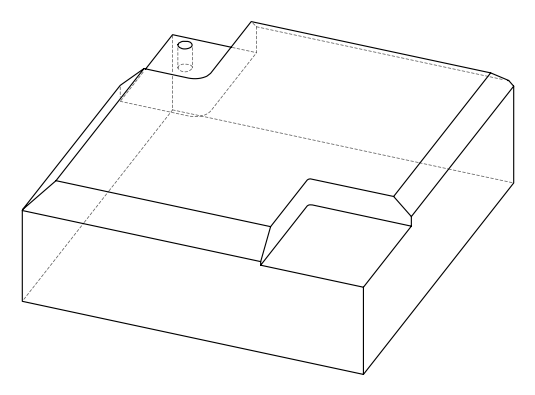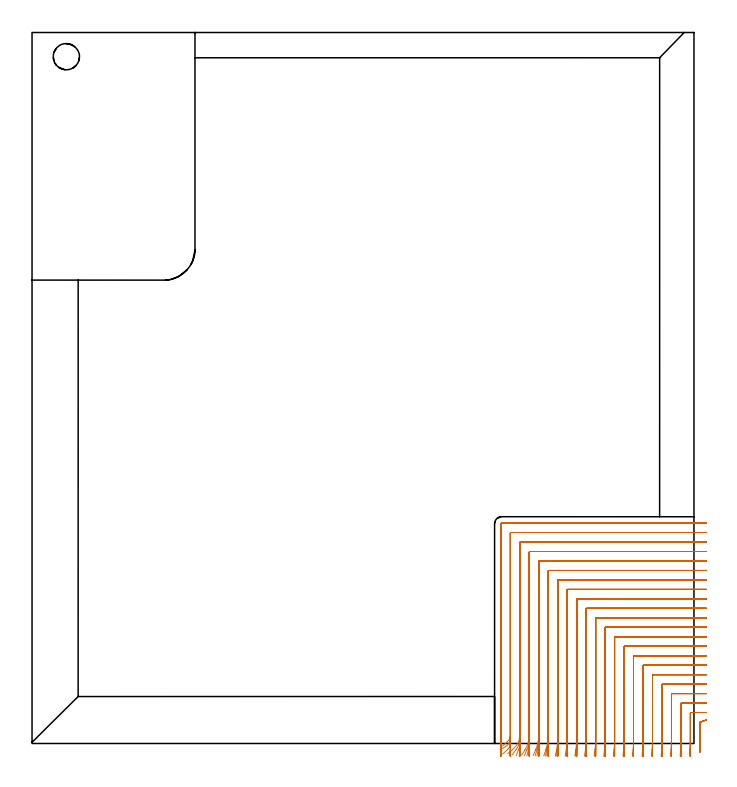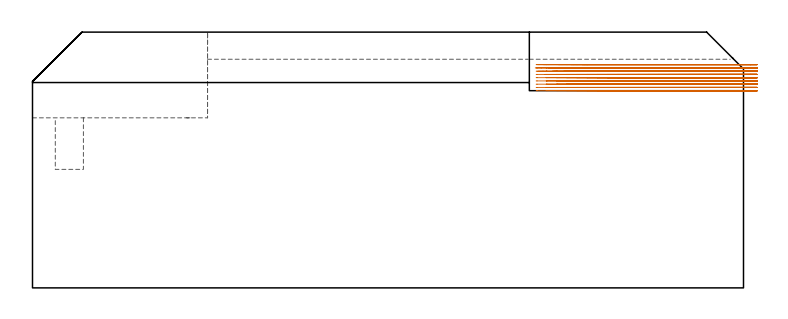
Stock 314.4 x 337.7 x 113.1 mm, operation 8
(PLAN: 9 operations, 5 tool changes, 161.1 min)
(1 SPOT_DRILL | STEP1POCKET | NXT0321_9005460120000 | 0.04 min | 4180 mm3)
(2 DRILL_BLIND_HOLE_INTO_CENTER | STEP1POCKET | UGT0301_225 | 0.11 min | 2167 mm3)
(3 MILL_ROUGH_BLIND_HOLE_CONTOUR | STEP1POCKET | NXT0201_013 | Spiral | 0.29 min | 912 mm3)
(4 AREA_MILL | FG_CHAMFER_SURFACE | UGT0205_001 | 13.8 min | 56492 mm3)
(5 AREA_MILL_1 | FG_CHAMFER_SURFACE_1 | UGT0205_001 | 11.15 min | 31540 mm3)
(6 AREA_MILL_2 | FG_CHAMFER_SURFACE_2 | UGT0205_001 | 9.27 min | 16650 mm3)
(7 AREA_MILL_3 | FG_CHAMFER_SURFACE_3 | UGT0205_001 | 13.75 min | 51274 mm3)
(8 MILL_CORNER_NOTCH_RECTANGULAR | CORNER_NOTCH_RECTANGULAR | NXT0201_008 | Follow Part, ap 1.5, ae 75% | 99.42 min | 261088 mm3)
(9 MILL_CORNER_NOTCH_RECTANGULAR_1 | CORNER_NOTCH_RECTANGULAR_1 | UGT0201_094 | Follow Part, ap 5, ae 75% | 13.3 min | 336327 mm3)
(TOOL NXT0321_9005460120000 | NC Spot Drill, 142deg, 12mm, Carbide, Uncoated | D12 PA142 FL30 Z2)
(TOOL UGT0301_225 | Twist Drill 11.4 mm | D11.4 PA118 FL92 Z2)
(TOOL NXT0201_013 | ENDMILL 10mm | D10 FL30 Z4)
(TOOL UGT0205_001 | Chamfer Mill 20 x 3 x 45 deg. | D20 FL50 Z2)
(TOOL NXT0201_008 | ENDMILL 6mm [2P460-0600-NA 1630] | D6 FL26 Z6)
(TOOL UGT0201_094 | End mill 20 mm | D20 FL38 Z4)
(OP 8 MILL_CORNER_NOTCH_RECTANGULAR, part 2 of 2)
G0 Z123.1
X320.4 Y82.2
Z98.711
G1 X317.4
X245.497 F500.
G3 X245.2 Y81.903 R0.3
G1 Y4.153
G2 X244.033 Y-3. R22.5
G1 X243.079 Y-5.844 F250.
G0 Z123.1
X320.4 Y86.7
Z98.711
G1 X317.4
X240.997 F500.
G3 X240.7 Y86.403 R0.3
G1 Y4.153
G2 X239.218 Y-3. R18.
G1 X238.026 Y-5.753 F250.
G0 Z123.1
X320.4 Y91.2
Z98.711
G1 X317.4
X236.497 F500.
G3 X236.2 Y90.903 R0.3
G1 Y4.153
G2 X234.149 Y-3. R13.5
G1 X232.56 Y-5.544 F250.
G0 Z123.1
X320.4 Y95.7
Z98.711
G1 X317.4
X231.997 F500.
G3 X231.7 Y95.403 R0.3
G1 Y4.153
G2 X228.275 Y-2.912 R9.
G1 X225.92 Y-4.771 F250.
G0 Z123.1
X320.4 Y100.201
Z98.711
G1 X317.4 Y100.2
X227.498 F500.
G3 X227.2 Y99.902 R0.3
G1 Y4.153
G2 X225.673 Y0.775 R4.5
G1 X223.42 Y-1.207 F250.
G0 Z123.1
X320.399 Y104.7
Z98.711
G1 X317.399
X223.1 F500.
G3 X222.7 Y104.3 R0.4
G1 Y4.153
Y1.153 F250.
G0 Z123.1
X320.229 Y11.183
Z97.272
G1 X317.4 Y10.183
G3 X317.2 Y9.906 R0.3 F500.
G1 Y2.449
G2 X317.128 Y-1.249 R94.5
G1 X317.01 Y-4.247 F250.
G0 Z123.1
X320.4 Y14.7
Z97.272
G1 X317.4
X312.994 F500.
G3 X312.7 Y14.406 R0.3
G1 Y2.449
G2 X312.535 Y-3. R90.
G1 X312.353 Y-5.994 F250.
G0 Z123.1
X320.4 Y19.2
Z97.272
G1 X317.4
X308.495 F500.
G3 X308.2 Y18.905 R0.3
G1 Y2.449
G2 X308.026 Y-3. R85.5
G1 X307.835 Y-5.994 F250.
G0 Z123.1
X320.4 Y23.7
Z97.272
G1 X317.4
X303.995 F500.
G3 X303.7 Y23.405 R0.3
G1 Y2.449
G2 X303.516 Y-3. R81.
G1 X303.315 Y-5.993 F250.
G0 Z123.1
X320.4 Y28.2
Z97.272
G1 X317.4
X299.495 F500.
G3 X299.2 Y27.905 R0.3
G1 Y2.449
G2 X299.006 Y-3. R76.5
G1 X298.792 Y-5.992 F250.
G0 Z123.1
X320.4 Y32.7
Z97.272
G1 X317.4
X294.995 F500.
G3 X294.7 Y32.405 R0.3
G1 Y2.449
G2 X294.493 Y-3. R72.
G1 X294.266 Y-5.991 F250.
G0 Z123.1
X320.4 Y37.2
Z97.272
G1 X317.4
X290.495 F500.
G3 X290.2 Y36.905 R0.3
G1 Y2.449
G2 X289.98 Y-3. R67.5
G1 X289.737 Y-5.99 F250.
G0 Z123.1
X320.4 Y41.7
Z97.272
G1 X317.4
X285.995 F500.
G3 X285.7 Y41.405 R0.3
G1 Y2.449
G2 X285.464 Y-3. R63.
G1 X285.204 Y-5.989 F250.
G0 Z123.1
X320.4 Y46.2
Z97.272
G1 X317.4
X281.496 F500.
G3 X281.2 Y45.904 R0.3
G1 Y2.449
G2 X280.946 Y-3. R58.5
G1 X280.666 Y-5.987 F250.
G0 Z123.1
X320.4 Y50.7
Z97.272
G1 X317.4
X276.996 F500.
G3 X276.7 Y50.404 R0.3
G1 Y2.449
G2 X276.424 Y-3. R54.
G1 X276.122 Y-5.985 F250.
G0 Z123.1
X320.4 Y55.2
Z97.272
G1 X317.4
X272.496 F500.
G3 X272.2 Y54.904 R0.3
G1 Y2.449
G2 X271.899 Y-3. R49.5
G1 X271.569 Y-5.982 F250.
G0 Z123.1
X320.4 Y59.7
Z97.272
G1 X317.4
X267.996 F500.
G3 X267.7 Y59.404 R0.3
G1 Y2.449
G2 X267.369 Y-3. R45.
G1 X267.006 Y-5.978 F250.
G0 Z123.1
X320.4 Y64.2
Z97.272
G1 X317.4
X263.496 F500.
G3 X263.2 Y63.904 R0.3
G1 Y2.449
G2 X262.832 Y-3. R40.5
G1 X262.428 Y-5.973 F250.
G0 Z123.1
X320.4 Y68.7
Z97.272
G1 X317.4
X258.997 F500.
G3 X258.7 Y68.403 R0.3
G1 Y2.449
G2 X258.285 Y-3. R36.
G1 X257.831 Y-5.965 F250.
G0 Z123.1
X320.4 Y73.2
Z97.272
G1 X317.4
X254.497 F500.
G3 X254.2 Y72.903 R0.3
G1 Y2.449
G2 X253.725 Y-3. R31.5
G1 X253.206 Y-5.955 F250.
G0 Z123.1
X320.4 Y77.7
Z97.272
G1 X317.4
X249.997 F500.
G3 X249.7 Y77.403 R0.3
G1 Y2.449
G2 X249.144 Y-3. R27.
G1 X248.539 Y-5.938 F250.
G0 Z123.1
X320.4 Y82.2
Z97.272
G1 X317.4
X245.497 F500.
G3 X245.2 Y81.903 R0.3
G1 Y2.449
G2 X244.53 Y-3. R22.5
G1 X243.803 Y-5.911 F250.
G0 Z123.1
X320.4 Y86.7
Z97.272
G1 X317.4
X240.997 F500.
G3 X240.7 Y86.403 R0.3
G1 Y2.449
G2 X239.855 Y-3. R18.
G1 X238.947 Y-5.859 F250.
G0 Z123.1
X320.4 Y91.2
Z97.272
G1 X317.4
X236.497 F500.
G3 X236.2 Y90.903 R0.3
G1 Y2.449
G2 X235.051 Y-3. R13.5
G1 X233.84 Y-5.745 F250.
G0 Z123.1
X320.4 Y95.7
Z97.272
G1 X317.4
X231.997 F500.
G3 X231.7 Y95.403 R0.3
G1 Y2.449
G2 X229.863 Y-3. R9.
G1 X228.046 Y-5.388 F250.
G0 Z123.1
X320.4 Y100.2
Z97.272
G1 X317.4
X227.498 F500.
G3 X227.2 Y99.902 R0.3
G1 Y2.449
G2 X224.919 Y-1.465 R4.5
G1 X222.309 Y-2.945 F250.
G0 Z123.1
X320.4 Y104.7
Z97.272
G1 X317.4
X223.1 F500.
G3 X222.7 Y104.3 R0.4
G1 Y2.449
Y-0.551 F250.
G0 Z123.1
X320.229 Y11.183
Z95.833
G1 X317.4 Y10.183
G3 X317.2 Y9.906 R0.3 F500.
G1 Y0.333
G2 X317.189 Y-1.105 R94.5
G1 X317.143 Y-4.105 F250.
G0 Z123.1
X320.4 Y14.7
Z95.833
G1 X317.4
X312.994 F500.
G3 X312.7 Y14.406 R0.3
G1 Y0.333
G2 X312.638 Y-3. R90.
G1 X312.527 Y-5.998 F250.
G0 Z123.1
X320.4 Y19.2
Z95.833
G1 X317.4
X308.495 F500.
G3 X308.2 Y18.905 R0.3
G1 Y0.333
G2 X308.135 Y-3. R85.5
G1 X308.018 Y-5.998 F250.
G0 Z123.1
X320.4 Y23.7
Z95.833
G1 X317.4
X303.995 F500.
G3 X303.7 Y23.405 R0.3
G1 Y0.333
G2 X303.631 Y-3. R81.
G1 X303.508 Y-5.997 F250.
G0 Z123.1
X320.4 Y28.2
Z95.833
G1 X317.4
X299.495 F500.
G3 X299.2 Y27.905 R0.3
G1 Y0.333
G2 X299.127 Y-3. R76.5
G1 X298.997 Y-5.997 F250.
G0 Z123.1
X320.4 Y32.7
Z95.833
G1 X317.4
X294.995 F500.
G3 X294.7 Y32.405 R0.3
G1 Y0.333
G2 X294.623 Y-3. R72.
G1 X294.484 Y-5.997 F250.
G0 Z123.1
X320.4 Y37.2
Z95.833
G1 X317.4
X290.495 F500.
G3 X290.2 Y36.905 R0.3
G1 Y0.333
G2 X290.118 Y-3. R67.5
G1 X289.97 Y-5.996 F250.
G0 Z123.1
X320.4 Y41.7
Z95.833
G1 X317.4
X285.996 F500.
G3 X285.7 Y41.405 R0.3
G1 Y0.333
G2 X285.612 Y-3. R63.
G1 X285.453 Y-5.996 F250.
G0 Z123.1
X320.4 Y46.2
Z95.833
G1 X317.4
X281.496 F500.
G3 X281.2 Y45.904 R0.3
G1 Y0.333
G2 X281.105 Y-3. R58.5
G1 X280.934 Y-5.995 F250.
G0 Z123.1
X320.4 Y50.7
Z95.833
G1 X317.4
X276.996 F500.
G3 X276.7 Y50.404 R0.3
G1 Y0.333
G2 X276.597 Y-3. R54.
G1 X276.412 Y-5.994 F250.
G0 Z123.1
X320.4 Y55.2
Z95.833
G1 X317.4
X272.496 F500.
G3 X272.2 Y54.904 R0.3
G1 Y0.333
G2 X272.088 Y-3. R49.5
G1 X271.886 Y-5.993 F250.
G0 Z123.1
X320.4 Y59.7
Z95.833
G1 X317.4
X267.996 F500.
G3 X267.7 Y59.404 R0.3
G1 Y0.333
G2 X267.576 Y-3. R45.
G1 X267.354 Y-5.992 F250.
G0 Z123.1
X320.4 Y64.2
Z95.833
G1 X317.4
X263.496 F500.
G3 X263.2 Y63.904 R0.3
G1 Y0.333
G2 X263.063 Y-3. R40.5
G1 X262.816 Y-5.99 F250.
G0 Z123.1
X320.4 Y68.7
Z95.833
G1 X317.4
X258.997 F500.
G3 X258.7 Y68.403 R0.3
G1 Y0.333
G2 X258.545 Y-3. R36.
G1 X258.268 Y-5.987 F250.
G0 Z123.1
X320.4 Y73.2
Z95.833
G1 X317.4
X254.497 F500.
G3 X254.2 Y72.903 R0.3
G1 Y0.333
G2 X254.023 Y-3. R31.5
G1 X253.706 Y-5.983 F250.
G0 Z123.1
X320.4 Y77.7
Z95.833
G1 X317.4
X249.997 F500.
G3 X249.7 Y77.403 R0.3
G1 Y0.333
G2 X249.494 Y-3. R27.
G1 X249.123 Y-5.977 F250.
G0 Z123.1
X320.4 Y82.2
Z95.833
G1 X317.4
X245.497 F500.
G3 X245.2 Y81.903 R0.3
G1 Y0.333
G2 X244.952 Y-3. R22.5
G1 X244.508 Y-5.967 F250.
G0 Z123.1
X320.4 Y86.7
Z95.833
G1 X317.4
X240.997 F500.
G3 X240.7 Y86.403 R0.3
G1 Y0.333
G2 X240.389 Y-3. R18.
G1 X239.833 Y-5.948 F250.
G0 Z123.1
X320.4 Y91.2
Z95.833
G1 X317.4
X236.497 F500.
G3 X236.2 Y90.903 R0.3
G1 Y0.333
G2 X235.782 Y-3. R13.5
G1 X235.042 Y-5.907 F250.
G0 Z123.1
X320.4 Y95.7
Z95.833
G1 X317.4
X231.998 F500.
G3 X231.7 Y95.402 R0.3
G1 Y0.333
G2 X231.06 Y-3. R9.
G1 X229.949 Y-5.787 F250.
G0 Z123.1
X320.4 Y100.2
Z95.833
G1 X317.4
X227.498 F500.
G3 X227.2 Y99.902 R0.3
G1 Y0.333
G2 X225.743 Y-2.982 R4.5
G1 X223.534 Y-5.011 F250.
G0 Z123.1
X320.4 Y104.7
Z95.833
G1 X317.4
X223.1 F500.
G3 X222.7 Y104.3 R0.4
G1 Y0.333
Y-2.667 F250.
G0 Z123.1
X320.229 Y11.183
Z94.394
G1 X317.4 Y10.183
G3 X317.2 Y9.906 R0.3 F500.
G1 Y-1.077
Y-4.077 F250.
G0 Z123.1
X320.4 Y14.7
Z94.394
G1 X317.4
X312.994 F500.
G3 X312.7 Y14.406 R0.3
G1 Y-2.334
G2 X312.698 Y-3. R90.
G1 X312.675 Y-6. F250.
G0 Z123.1
X320.4 Y19.2
Z94.394
G1 X317.4
X308.495 F500.
G3 X308.2 Y18.905 R0.3
G1 Y-2.334
G2 X308.197 Y-3. R85.5
G1 X308.174 Y-6. F250.
G0 Z123.1
X320.4 Y23.7
Z94.394
G1 X317.4
X303.995 F500.
G3 X303.7 Y23.405 R0.3
G1 Y-2.334
G2 X303.697 Y-3. R81.
G1 X303.673 Y-6. F250.
G0 Z123.1
X320.4 Y28.2
Z94.394
G1 X317.4
X299.495 F500.
G3 X299.2 Y27.905 R0.3
G1 Y-2.334
G2 X299.197 Y-3. R76.5
G1 X299.171 Y-6. F250.
G0 Z123.1
X320.4 Y32.7
Z94.394
G1 X317.4
X294.995 F500.
G3 X294.7 Y32.405 R0.3
G1 Y-2.334
G2 X294.697 Y-3. R72.
G1 X294.669 Y-6. F250.
G0 Z123.1
X320.4 Y37.2
Z94.394
G1 X317.4
X290.495 F500.
G3 X290.2 Y36.905 R0.3
G1 Y-2.334
G2 X290.197 Y-3. R67.5
G1 X290.167 Y-6. F250.
G0 Z123.1
X320.4 Y41.7
Z94.394
G1 X317.4
X285.995 F500.
G3 X285.7 Y41.405 R0.3
G1 Y-2.334
G2 X285.696 Y-3. R63.
G1 X285.665 Y-6. F250.
G0 Z123.1
X320.4 Y46.2
Z94.394
G1 X317.4
X281.496 F500.
G3 X281.2 Y45.904 R0.3
G1 Y-2.334
G2 X281.196 Y-3. R58.5
G1 X281.162 Y-6. F250.
G0 Z123.1
X320.4 Y50.7
Z94.394
G1 X317.4
X276.996 F500.
G3 X276.7 Y50.404 R0.3
G1 Y-2.334
G2 X276.696 Y-3. R54.
G1 X276.659 Y-6. F250.
G0 Z123.1
X320.4 Y55.2
Z94.394
G1 X317.4
X272.496 F500.
G3 X272.2 Y54.904 R0.3
G1 Y-2.334
G2 X272.196 Y-3. R49.5
G1 X272.155 Y-6. F250.
G0 Z123.1
X320.4 Y59.7
Z94.394
G1 X317.4
X267.996 F500.
G3 X267.7 Y59.404 R0.3
G1 Y-2.334
G2 X267.695 Y-3. R45.
G1 X267.651 Y-6. F250.
G0 Z123.1
X320.4 Y64.2
Z94.394
G1 X317.4
X263.496 F500.
G3 X263.2 Y63.904 R0.3
G1 Y-2.334
G2 X263.195 Y-3. R40.5
G1 X263.145 Y-6. F250.
G0 Z123.1
X320.4 Y68.7
Z94.394
G1 X317.4
X258.997 F500.
G3 X258.7 Y68.403 R0.3
G1 Y-2.334
G2 X258.694 Y-3. R36.
G1 X258.638 Y-5.999 F250.
G0 Z123.1
X320.4 Y73.2
Z94.394
G1 X317.4
X254.497 F500.
G3 X254.2 Y72.903 R0.3
G1 Y-2.334
G2 X254.193 Y-3. R31.5
G1 X254.129 Y-5.999 F250.
G0 Z123.1
X320.4 Y77.7
Z94.394
G1 X317.4
X249.997 F500.
G3 X249.7 Y77.403 R0.3
G1 Y-2.334
G2 X249.692 Y-3. R27.
G1 X249.618 Y-5.999 F250.
G0 Z123.1
X320.4 Y82.2
Z94.394
G1 X317.4
X245.497 F500.
G3 X245.2 Y81.903 R0.3
G1 Y-2.334
G2 X245.19 Y-3. R22.5
G1 X245.101 Y-5.999 F250.
G0 Z123.1
X320.4 Y86.7
Z94.394
G1 X317.4
X240.997 F500.
G3 X240.7 Y86.403 R0.3
G1 Y-2.334
G2 X240.688 Y-3. R18.
G1 X240.577 Y-5.998 F250.
G0 Z123.1
X320.4 Y91.2
Z94.394
G1 X317.4
X236.497 F500.
G3 X236.2 Y90.903 R0.3
G1 Y-2.334
G2 X236.184 Y-3. R13.5
G1 X236.035 Y-5.996 F250.
G0 Z123.1
X320.4 Y95.7
Z94.394
G1 X317.4
X231.997 F500.
G3 X231.7 Y95.403 R0.3
G1 Y-2.334
G2 X231.675 Y-3. R9.
G1 X231.453 Y-5.992 F250.
G0 Z123.1
X320.4 Y100.2
Z94.394
G1 X317.4
X227.498 F500.
G3 X227.2 Y99.902 R0.3
G1 Y-2.334
G2 X227.15 Y-3. R4.5
G1 X226.706 Y-5.967 F250.
G0 Z123.1
X320.4 Y104.7
Z94.394
G1 X317.4
X223.1 F500.
G3 X222.7 Y104.3 R0.4
G1 Y-2.334
Y-5.334 F250.
G0 Z123.1
X320.229 Y11.183
Z92.956
G1 X317.4 Y10.183
G3 X317.2 Y9.906 R0.3 F500.
G1 Y-1.077
Y-4.077 F250.
G0 Z123.1
X320.4 Y14.7
Z92.956
G1 X317.4
X312.994 F500.
G3 X312.7 Y14.406 R0.3
G1 Y9.906
Y-3.
X312.699 Y-6. F250.
G0 Z123.1
X320.4 Y19.2
Z92.956
G1 X317.4
X308.495 F500.
G3 X308.2 Y18.905 R0.3
G1 Y14.406
Y-3.
X308.199 Y-6. F250.
G0 Z123.1
X320.4 Y23.7
Z92.956
G1 X317.4
X303.995 F500.
G3 X303.7 Y23.405 R0.3
G1 Y18.905
Y-3.
X303.699 Y-6. F250.
G0 Z123.1
X320.4 Y28.2
Z92.956
G1 X317.4
X299.495 F500.
G3 X299.2 Y27.905 R0.3
G1 Y23.405
Y-3.
X299.199 Y-6. F250.
G0 Z123.1
X320.4 Y32.7
Z92.956
G1 X317.4
X294.995 F500.
G3 X294.7 Y32.405 R0.3
G1 Y27.905
Y-3.
X294.699 Y-6. F250.
G0 Z123.1
X320.4 Y37.2
Z92.956
G1 X317.4
X290.495 F500.
G3 X290.2 Y36.905 R0.3
G1 Y32.405
Y-3.
X290.199 Y-6. F250.
G0 Z123.1
X320.4 Y41.7
Z92.956
G1 X317.4
X285.995 F500.
G3 X285.7 Y41.405 R0.3
G1 Y36.905
Y-3.
X285.699 Y-6. F250.
G0 Z123.1
X320.4 Y46.2
Z92.956
G1 X317.4
X281.496 F500.
G3 X281.2 Y45.904 R0.3
G1 Y41.405
Y-3.
X281.199 Y-6. F250.
G0 Z123.1
X320.4 Y50.7
Z92.956
G1 X317.4
X276.996 F500.
G3 X276.7 Y50.404 R0.3
G1 Y45.904
Y-3.
X276.699 Y-6. F250.
G0 Z123.1
X320.4 Y55.2
Z92.956
G1 X317.4
X272.496 F500.
G3 X272.2 Y54.904 R0.3
G1 Y50.404
Y-3.
X272.199 Y-6. F250.
G0 Z123.1
X320.4 Y59.7
Z92.956
G1 X317.4
X267.996 F500.
G3 X267.7 Y59.404 R0.3
G1 Y54.904
Y-3.
X267.698 Y-6. F250.
G0 Z123.1
X320.4 Y64.2
Z92.956
G1 X317.4
X263.496 F500.
G3 X263.2 Y63.904 R0.3
G1 Y59.404
Y-3.
X263.198 Y-6. F250.
G0 Z123.1
X320.4 Y68.7
Z92.956
G1 X317.4
X258.996 F500.
G3 X258.7 Y68.404 R0.3
G1 Y63.904
Y-3.
X258.698 Y-6. F250.
G0 Z123.1
X320.4 Y73.2
Z92.956
G1 X317.4
X254.497 F500.
G3 X254.2 Y72.903 R0.3
G1 Y68.404
Y-3.
X254.198 Y-6. F250.
G0 Z123.1
X320.4 Y77.7
Z92.956
G1 X317.4
X249.997 F500.
G3 X249.7 Y77.403 R0.3
G1 Y72.903
Y-3.
X249.697 Y-6. F250.
G0 Z123.1
X320.4 Y82.2
Z92.956
G1 X317.4
X245.497 F500.
G3 X245.2 Y81.903 R0.3
G1 Y77.403
Y-3.
X245.197 Y-6. F250.
G0 Z123.1
X320.4 Y86.7
Z92.956
G1 X317.4
X240.997 F500.
G3 X240.7 Y86.403 R0.3
G1 Y81.903
Y-3.
X240.696 Y-6. F250.
G0 Z123.1
X320.4 Y91.2
Z92.956
G1 X317.4
X236.497 F500.
G3 X236.2 Y90.903 R0.3
G1 Y86.403
Y-3.
X236.195 Y-6. F250.
G0 Z123.1
X320.4 Y95.7
Z92.956
G1 X317.4
X231.997 F500.
G3 X231.7 Y95.403 R0.3
G1 Y90.903
Y-3.
X231.692 Y-6. F250.
G0 Z123.1
X320.4 Y100.2
Z92.956
G1 X317.4
X227.498 F500.
G3 X227.2 Y99.902 R0.3
G1 Y95.403
Y-3.
X227.184 Y-6. F250.
G0 Z123.1
X320.4 Y104.7
Z92.956
G1 X317.4
X223.1 F500.
G3 X222.7 Y104.3 R0.4
G1 Y-2.976
Y-5.976 F250.
G0 Z123.1
X320.229 Y11.183
Z91.517
G1 X317.4 Y10.183
G3 X317.2 Y9.906 R0.3 F500.
G1 Y-1.077
Y-4.077 F250.
G0 Z123.1
X320.4 Y14.7
Z91.517
G1 X317.4
X312.994 F500.
G3 X312.7 Y14.406 R0.3
G1 Y-3.
Y-6. F250.
G0 Z123.1
X320.4 Y19.2
Z91.517
G1 X317.4
X308.495 F500.
G3 X308.2 Y18.905 R0.3
G1 Y-3.
Y-6. F250.
G0 Z123.1
X320.4 Y23.7
Z91.517
G1 X317.4
X303.995 F500.
G3 X303.7 Y23.405 R0.3
G1 Y-3.
Y-6. F250.
G0 Z123.1
X320.4 Y28.2
Z91.517
G1 X317.4
X299.495 F500.
G3 X299.2 Y27.905 R0.3
G1 Y-3.
Y-6. F250.
G0 Z123.1
X320.4 Y32.7
Z91.517
G1 X317.4
X294.995 F500.
G3 X294.7 Y32.405 R0.3
G1 Y-3.
Y-6. F250.
G0 Z123.1
X320.4 Y37.2
Z91.517
G1 X317.4
X290.495 F500.
G3 X290.2 Y36.905 R0.3
G1 Y-3.
Y-6. F250.
G0 Z123.1
X320.4 Y41.7
Z91.517
G1 X317.4
X285.995 F500.
G3 X285.7 Y41.405 R0.3
G1 Y-3.
Y-6. F250.
G0 Z123.1
X320.4 Y46.2
Z91.517
G1 X317.4
X281.496 F500.
G3 X281.2 Y45.904 R0.3
G1 Y-3.
Y-6. F250.
G0 Z123.1
X320.4 Y50.7
Z91.517
G1 X317.4
X276.996 F500.
G3 X276.7 Y50.404 R0.3
G1 Y-3.
Y-6. F250.
G0 Z123.1
X320.4 Y55.2
Z91.517
G1 X317.4
X272.496 F500.
G3 X272.2 Y54.904 R0.3
G1 Y-3.
Y-6. F250.
G0 Z123.1
X320.4 Y59.7
Z91.517
G1 X317.4
X267.996 F500.
G3 X267.7 Y59.404 R0.3
G1 Y-3.
Y-6. F250.
G0 Z123.1
X320.4 Y64.2
Z91.517
G1 X317.4
X263.496 F500.
G3 X263.2 Y63.904 R0.3
G1 Y-3.
Y-6. F250.
G0 Z123.1
X320.4 Y68.7
Z91.517
G1 X317.4
X258.996 F500.
G3 X258.7 Y68.404 R0.3
G1 Y-3.
Y-6. F250.
G0 Z123.1
X320.4 Y73.2
Z91.517
G1 X317.4
X254.497 F500.
G3 X254.2 Y72.903 R0.3
G1 Y-3.
Y-6. F250.
G0 Z123.1
X320.4 Y77.7
Z91.517
G1 X317.4
X249.997 F500.
G3 X249.7 Y77.403 R0.3
G1 Y-3.
Y-6. F250.
G0 Z123.1
X320.4 Y82.2
Z91.517
G1 X317.4
X245.497 F500.
G3 X245.2 Y81.903 R0.3
G1 Y-3.
Y-6. F250.
G0 Z123.1
X320.4 Y86.7
Z91.517
G1 X317.4
X240.997 F500.
G3 X240.7 Y86.403 R0.3
G1 Y-3.
Y-6. F250.
G0 Z123.1
X320.4 Y91.2
Z91.517
G1 X317.4
X236.497 F500.
G3 X236.2 Y90.903 R0.3
G1 Y-3.
Y-6. F250.
G0 Z123.1
X320.4 Y95.7
Z91.517
G1 X317.4
X231.997 F500.
G3 X231.7 Y95.403 R0.3
G1 Y-3.
Y-6. F250.
G0 Z123.1
X320.4 Y100.2
Z91.517
G1 X317.4
X227.498 F500.
G3 X227.2 Y99.902 R0.3
G1 Y-3.
Y-6. F250.
G0 Z123.1
X320.4 Y104.7
Z91.517
G1 X317.4
X223.1 F500.
G3 X222.7 Y104.3 R0.4
G1 Y-3.
Y-6. F250.
G0 Z123.1
X320.229 Y11.183
Z90.078
G1 X317.4 Y10.183
G3 X317.2 Y9.906 R0.3 F500.
G1 Y-1.077
Y-4.077 F250.
G0 Z123.1
X320.4 Y14.7
Z90.078
G1 X317.4
X312.994 F500.
G3 X312.7 Y14.406 R0.3
G1 Y-3.
Y-6. F250.
G0 Z123.1
X320.4 Y19.2
Z90.078
G1 X317.4
X308.495 F500.
G3 X308.2 Y18.905 R0.3
G1 Y-3.
Y-6. F250.
G0 Z123.1
X320.4 Y23.7
Z90.078
G1 X317.4
X303.995 F500.
G3 X303.7 Y23.405 R0.3
G1 Y-3.
Y-6. F250.
G0 Z123.1
X320.4 Y28.2
Z90.078
G1 X317.4
X299.495 F500.
G3 X299.2 Y27.905 R0.3
G1 Y-3.
Y-6. F250.
G0 Z123.1
X320.4 Y32.7
Z90.078
G1 X317.4
X294.995 F500.
G3 X294.7 Y32.405 R0.3
G1 Y-3.
Y-6. F250.
G0 Z123.1
X320.4 Y37.2
Z90.078
G1 X317.4
X290.495 F500.
G3 X290.2 Y36.905 R0.3
G1 Y-3.
Y-6. F250.
G0 Z123.1
X320.4 Y41.7
Z90.078
G1 X317.4
X285.995 F500.
G3 X285.7 Y41.405 R0.3
G1 Y-3.
Y-6. F250.
G0 Z123.1
X320.4 Y46.2
Z90.078
G1 X317.4
X281.496 F500.
G3 X281.2 Y45.904 R0.3
G1 Y-3.
Y-6. F250.
G0 Z123.1
X320.4 Y50.7
Z90.078
G1 X317.4
X276.996 F500.
G3 X276.7 Y50.404 R0.3
G1 Y-3.
Y-6. F250.
G0 Z123.1
X320.4 Y55.2
Z90.078
G1 X317.4
X272.496 F500.
G3 X272.2 Y54.904 R0.3
G1 Y-3.
Y-6. F250.
G0 Z123.1
X320.4 Y59.7
Z90.078
G1 X317.4
X267.996 F500.
G3 X267.7 Y59.404 R0.3
G1 Y-3.
Y-6. F250.
G0 Z123.1
X320.4 Y64.2
Z90.078
G1 X317.4
X263.496 F500.
G3 X263.2 Y63.904 R0.3
G1 Y-3.
Y-6. F250.
G0 Z123.1
X320.4 Y68.7
Z90.078
G1 X317.4
X258.996 F500.
G3 X258.7 Y68.404 R0.3
G1 Y-3.
Y-6. F250.
G0 Z123.1
X320.4 Y73.2
Z90.078
G1 X317.4
X254.497 F500.
G3 X254.2 Y72.903 R0.3
G1 Y-3.
Y-6. F250.
G0 Z123.1
X320.4 Y77.7
Z90.078
G1 X317.4
X249.997 F500.
G3 X249.7 Y77.403 R0.3
G1 Y-3.
Y-6. F250.
G0 Z123.1
X320.4 Y82.2
Z90.078
G1 X317.4
X245.497 F500.
G3 X245.2 Y81.903 R0.3
G1 Y-3.
Y-6. F250.
G0 Z123.1
X320.4 Y86.7
Z90.078
G1 X317.4
X240.997 F500.
G3 X240.7 Y86.403 R0.3
G1 Y-3.
Y-6. F250.
G0 Z123.1
X320.4 Y91.2
Z90.078
G1 X317.4
X236.497 F500.
G3 X236.2 Y90.903 R0.3
G1 Y-3.
Y-6. F250.
G0 Z123.1
X320.4 Y95.7
Z90.078
G1 X317.4
X231.997 F500.
G3 X231.7 Y95.403 R0.3
G1 Y-3.
Y-6. F250.
G0 Z123.1
X320.4 Y100.2
Z90.078
G1 X317.4
X227.498 F500.
G3 X227.2 Y99.902 R0.3
G1 Y-3.
Y-6. F250.
G0 Z123.1
X320.4 Y104.7
Z90.078
G1 X317.4
X223.1 F500.
G3 X222.7 Y104.3 R0.4
G1 Y-3.
Y-6. F250.
G0 Z123.1
X320.229 Y11.183
Z88.639
G1 X317.4 Y10.183
G3 X317.2 Y9.906 R0.3 F500.
G1 Y-1.077
Y-4.077 F250.
G0 Z123.1
X320.4 Y14.7
Z88.639
G1 X317.4
X312.994 F500.
G3 X312.7 Y14.406 R0.3
G1 Y-3.
Y-6. F250.
G0 Z123.1
X320.4 Y19.2
Z88.639
G1 X317.4
X308.495 F500.
G3 X308.2 Y18.905 R0.3
G1 Y-3.
Y-6. F250.
G0 Z123.1
X320.4 Y23.7
Z88.639
G1 X317.4
X303.995 F500.
G3 X303.7 Y23.405 R0.3
G1 Y-3.
Y-6. F250.
G0 Z123.1
X320.4 Y28.2
Z88.639
G1 X317.4
X299.495 F500.
G3 X299.2 Y27.905 R0.3
G1 Y-3.
Y-6. F250.
G0 Z123.1
X320.4 Y32.7
Z88.639
G1 X317.4
X294.995 F500.
G3 X294.7 Y32.405 R0.3
G1 Y-3.
Y-6. F250.
G0 Z123.1
X320.4 Y37.2
Z88.639
G1 X317.4
X290.495 F500.
G3 X290.2 Y36.905 R0.3
G1 Y-3.
Y-6. F250.
G0 Z123.1
X320.4 Y41.7
Z88.639
G1 X317.4
X285.995 F500.
G3 X285.7 Y41.405 R0.3
G1 Y-3.
Y-6. F250.
G0 Z123.1
X320.4 Y46.2
Z88.639
G1 X317.4
X281.496 F500.
G3 X281.2 Y45.904 R0.3
G1 Y-3.
Y-6. F250.
G0 Z123.1
X320.4 Y50.7
Z88.639
G1 X317.4
X276.996 F500.
G3 X276.7 Y50.404 R0.3
G1 Y-3.
Y-6. F250.
G0 Z123.1
X320.4 Y55.2
Z88.639
G1 X317.4
X272.496 F500.
G3 X272.2 Y54.904 R0.3
G1 Y-3.
Y-6. F250.
G0 Z123.1
X320.4 Y59.7
Z88.639
G1 X317.4
X267.996 F500.
G3 X267.7 Y59.404 R0.3
G1 Y-3.
Y-6. F250.
G0 Z123.1
X320.4 Y64.2
Z88.639
G1 X317.4
X263.496 F500.
G3 X263.2 Y63.904 R0.3
G1 Y-3.
Y-6. F250.
G0 Z123.1
X320.4 Y68.7
Z88.639
G1 X317.4
X258.996 F500.
G3 X258.7 Y68.404 R0.3
G1 Y-3.
Y-6. F250.
G0 Z123.1
X320.4 Y73.2
Z88.639
G1 X317.4
X254.497 F500.
G3 X254.2 Y72.903 R0.3
G1 Y-3.
Y-6. F250.
G0 Z123.1
X320.4 Y77.7
Z88.639
G1 X317.4
X249.997 F500.
G3 X249.7 Y77.403 R0.3
G1 Y-3.
Y-6. F250.
G0 Z123.1
X320.4 Y82.2
Z88.639
G1 X317.4
X245.497 F500.
G3 X245.2 Y81.903 R0.3
G1 Y-3.
Y-6. F250.
G0 Z123.1
X320.4 Y86.7
Z88.639
G1 X317.4
X240.997 F500.
G3 X240.7 Y86.403 R0.3
G1 Y-3.
Y-6. F250.
G0 Z123.1
X320.4 Y91.2
Z88.639
G1 X317.4
X236.497 F500.
G3 X236.2 Y90.903 R0.3
G1 Y-3.
Y-6. F250.
G0 Z123.1
X320.4 Y95.7
Z88.639
G1 X317.4
X231.997 F500.
G3 X231.7 Y95.403 R0.3
G1 Y-3.
Y-6. F250.
G0 Z123.1
X320.4 Y100.2
Z88.639
G1 X317.4
X227.498 F500.
G3 X227.2 Y99.902 R0.3
G1 Y-3.
Y-6. F250.
G0 Z123.1
X320.4 Y104.7
Z88.639
G1 X317.4
X223.1 F500.
G3 X222.7 Y104.3 R0.4
G1 Y-3.
Y-6. F250.
G0 Z123.1
X320.229 Y11.183
Z87.2
G1 X317.4 Y10.183
G3 X317.2 Y9.906 R0.3 F500.
G1 Y-1.077
Y-4.077 F250.
G0 Z123.1
X320.4 Y14.7
Z87.2
G1 X317.4
X312.994 F500.
G3 X312.7 Y14.406 R0.3
G1 Y-3.
Y-6. F250.
G0 Z123.1
X320.4 Y19.2
Z87.2
G1 X317.4
X308.495 F500.
G3 X308.2 Y18.905 R0.3
G1 Y-3.
Y-6. F250.
G0 Z123.1
X320.4 Y23.7
Z87.2
G1 X317.4
X303.995 F500.
G3 X303.7 Y23.405 R0.3
G1 Y-3.
Y-6. F250.
G0 Z123.1
X320.4 Y28.2
Z87.2
G1 X317.4
X299.495 F500.
G3 X299.2 Y27.905 R0.3
G1 Y-3.
Y-6. F250.
G0 Z123.1
X320.4 Y32.7
Z87.2
G1 X317.4
X294.995 F500.
G3 X294.7 Y32.405 R0.3
G1 Y-3.
Y-6. F250.
G0 Z123.1
X320.4 Y37.2
Z87.2
G1 X317.4
X290.495 F500.
G3 X290.2 Y36.905 R0.3
G1 Y-3.
Y-6. F250.
G0 Z123.1
X320.4 Y41.7
Z87.2
G1 X317.4
X285.995 F500.
G3 X285.7 Y41.405 R0.3
G1 Y-3.
Y-6. F250.
G0 Z123.1
X320.4 Y46.2
Z87.2
G1 X317.4
X281.496 F500.
G3 X281.2 Y45.904 R0.3
G1 Y-3.
Y-6. F250.
G0 Z123.1
X320.4 Y50.7
Z87.2
G1 X317.4
X276.996 F500.
G3 X276.7 Y50.404 R0.3
G1 Y-3.
Y-6. F250.
G0 Z123.1
X320.4 Y55.2
Z87.2
G1 X317.4
X272.496 F500.
G3 X272.2 Y54.904 R0.3
G1 Y-3.
Y-6. F250.
G0 Z123.1
X320.4 Y59.7
Z87.2
G1 X317.4
X267.996 F500.
G3 X267.7 Y59.404 R0.3
G1 Y-3.
Y-6. F250.
G0 Z123.1
X320.4 Y64.2
Z87.2
G1 X317.4
X263.496 F500.
G3 X263.2 Y63.904 R0.3
G1 Y-3.
Y-6. F250.
G0 Z123.1
X320.4 Y68.7
Z87.2
G1 X317.4
X258.996 F500.
G3 X258.7 Y68.404 R0.3
G1 Y-3.
Y-6. F250.
G0 Z123.1
X320.4 Y73.2
Z87.2
G1 X317.4
X254.497 F500.
G3 X254.2 Y72.903 R0.3
G1 Y-3.
Y-6. F250.
G0 Z123.1
X320.4 Y77.7
Z87.2
G1 X317.4
X249.997 F500.
G3 X249.7 Y77.403 R0.3
G1 Y-3.
Y-6. F250.
G0 Z123.1
X320.4 Y82.2
Z87.2
G1 X317.4
X245.497 F500.
G3 X245.2 Y81.903 R0.3
G1 Y-3.
Y-6. F250.
G0 Z123.1
X320.4 Y86.7
Z87.2
G1 X317.4
X240.997 F500.
G3 X240.7 Y86.403 R0.3
G1 Y-3.
Y-6. F250.
G0 Z123.1
X320.4 Y91.2
Z87.2
G1 X317.4
X236.497 F500.
G3 X236.2 Y90.903 R0.3
G1 Y-3.
Y-6. F250.
G0 Z123.1
X320.4 Y95.7
Z87.2
G1 X317.4
X231.997 F500.
G3 X231.7 Y95.403 R0.3
G1 Y-3.
Y-6. F250.
G0 Z123.1
X320.4 Y100.2
Z87.2
G1 X317.4
X227.498 F500.
G3 X227.2 Y99.902 R0.3
G1 Y-3.
Y-6. F250.
G0 Z123.1
X320.4 Y104.7
Z87.2
G1 X317.4
X223.1 F500.
G3 X222.7 Y104.3 R0.4
G1 Y-3.
Y-6. F250.
G0 Z123.1
M5
M2
